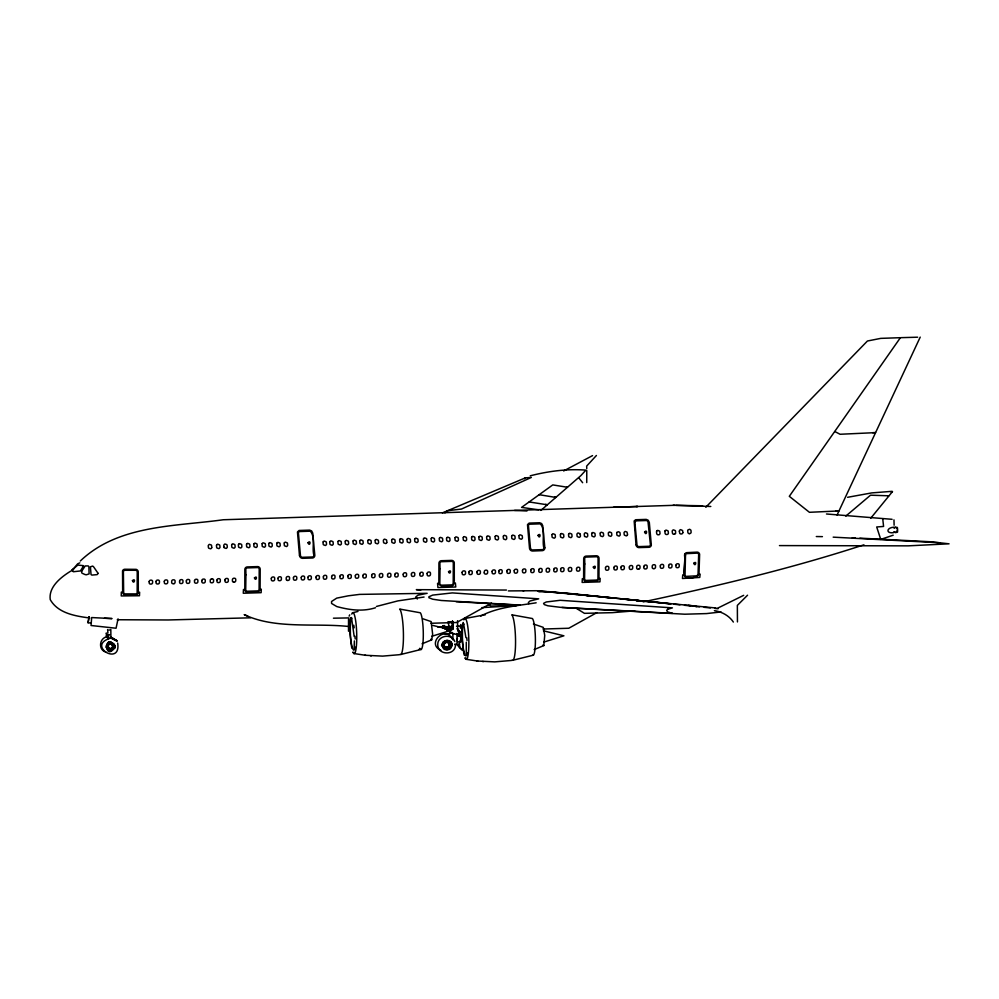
<?xml version="1.0" encoding="UTF-8"?>
<svg xmlns="http://www.w3.org/2000/svg" width="999" height="999" viewBox="0 0 999 999"><rect width="100%" height="100%" fill="white"/><g stroke="black" fill="none" stroke-linecap="round" stroke-linejoin="round"><path stroke-width="1.5" d="M354.383 640.946L354.158 648.151M586.725 482.579L586.775 470.541M110.177 648.851L110.177 649.687L108.754 649.45M110.352 643.693C115.484 643.768 112.163 651.61 108.404 648.339L107.805 645.404L110.365 642.856C114.41 642.694 115.235 648.451 111.613 649.887L109.853 650.274M443.981 647.564L444.605 646.865L443.918 643.706L446.678 641.845L446.678 640.933C461.813 649.762 431.768 650.736 446.678 640.933M122.652 592.132L122.54 570.891A2.41 2.373 -24.4 0 1 124.85 569.255L136.139 569.355A2.922 2.872 -12.4 0 1 137.637 570.342L137.837 570.629A2.672 2.672 0 0 1 138.237 571.952L138.312 592.844A2.86 2.56 -3 0 1 135.602 594.83L125.549 594.917A2.76 2.473 -1.7 0 1 123.501 594.143L123.252 593.868A2.872 2.785 1.6 0 1 122.652 592.132L121.329 592.145L121.229 595.941L139.473 595.741L139.623 592.232L138.399 592.245M484.278 572.802L484.29 571.69A1.511 1.436 -31.6 0 1 485.789 570.179L486.288 570.167A1.386 1.324 -31.6 0 1 487.637 571.478L487.624 572.602A1.486 1.411 -31.6 0 1 486.151 574.088L485.626 574.1A1.386 1.324 -31.6 0 1 484.278 572.802M549.525 569.492L549.525 570.616A1.486 1.411 -31.6 0 1 548.051 572.115L547.527 572.127A1.386 1.324 -31.6 0 1 546.178 570.829L546.191 569.717A1.511 1.436 -31.6 0 1 547.677 568.206L548.176 568.194A1.386 1.324 -31.6 0 1 549.525 569.492M72.228 570.891L73.202 569.58M882.766 519.018L883.578 526.448L876.697 526.972L880.743 539.423L893.193 535.189M247.502 592.195A3.022 2.635 -17.9 0 1 244.817 589.497L244.842 569.567A2.547 2.522 -77.9 0 1 247.29 566.92L257.517 566.595A2.647 2.61 -77.9 0 1 260.19 569.168L260.102 589.235A2.76 2.41 -17.9 0 1 257.33 591.87M438.848 583.291L438.923 563.361A2.547 2.522 -77.9 0 1 441.371 560.714L451.61 560.402A2.647 2.61 -77.9 0 1 454.283 562.974L454.295 580.769L453.534 585.014L451.773 585.951L441.57 586.251L439.011 584.328A3.259 2.847 -17.9 0 1 438.848 583.291L437.562 583.329L437.924 587.562L455.769 586.987L455.382 582.991L454.183 583.029M583.616 578.658L583.691 558.741A2.547 2.522 -77.9 0 1 586.138 556.093L596.378 555.769A2.647 2.61 -77.9 0 1 599.038 558.341L598.95 578.409L600.149 578.371L599.974 581.855L582.142 582.417L582.33 578.708L583.616 578.658A3.022 2.635 -17.9 0 0 586.363 581.368L596.191 580.993A2.76 2.41 -17.9 0 0 598.901 578.409M684.864 554.02A2.597 2.51 -85.2 0 1 686.962 552.634L697.015 552.135A2.622 2.522 -85 0 1 699.425 553.658A2.66 2.46 -47.5 0 1 699.612 554.632L698.988 574.15L697.464 576.336A2.185 1.486 -22.9 0 1 696.141 576.735C676.835 583.104 686.251 567.295 684.565 555.456L684.565 555.319A2.585 2.498 -85 0 1 684.727 554.32L684.827 554.095M896.827 528.733C897.664 523.139 898.026 536.638 896.89 530.856M348.539 619.093L348.501 631.231M460.414 628.209L460.689 624.562M466.271 653.908L466.296 642.257M104.52 618.244L112.038 618.581L91.671 617.557L91.046 625.511L116.059 628.234L118.057 618.843M460.989 636.75L458.266 635.764L457.505 634.04L461.55 635.801M458.266 635.764L457.505 634.04M89.073 616.858L88.074 622.802L89.023 616.783M452.397 625.849L451.061 629.258M112.363 646.977L112.537 646.078M444.13 644.805L444.88 643.019L446.678 642.232M445.392 647.29L445.03 648.126L443.756 647.315L444.418 646.703C448.389 650.661 452.385 641.932 446.678 641.845M455.494 644.717C455.606 655.868 437.599 655.469 437.737 644.58C437.574 635.364 451.723 633.054 454.82 641.583M457.03 640.546L457.455 638.436M114.385 645.729L113.074 648.888L109.878 650.199M452.485 625.824L450.999 629.233M111.463 648.813L111.801 649.587C106.656 651.947 104.745 642.906 110.365 642.856M114.323 645.729L113.037 648.863L112.35 648.214M459.54 633.004L459.165 633.828M116.945 640.684L110.352 636.813L116.933 640.809M111.501 642.869L110.127 643.493M456.605 633.928L459.478 634.927L460.539 631.992L459.84 631.343M110.839 637.275L110.614 637.874L116.833 641.008M446.029 628.346L449.313 627.622L450 628.284L447.202 629.482L445.704 629.22L446.029 628.346L444.88 627.597L444.218 628.209L445.492 629.02L445.854 628.184M445.242 648.326L445.566 647.452M109.003 649.687L109.341 648.875M111.413 643.88L111.751 643.094M447.827 642.045L448.214 641.196M837.062 515.047L920.216 337.125M349.126 616.096L349.725 614.872M386.725 542.694L386.089 543.394A1.274 1.136 16.6 0 1 385.539 543.531L383.766 542.844A1.911 1.711 16.6 0 1 383.504 542.095L383.379 540.859A2.073 1.861 16.6 0 1 383.491 540.034L384.14 539.323A1.286 1.161 16.6 0 1 384.69 539.185L386.451 539.885A1.911 1.711 16.6 0 1 386.7 540.621L386.838 541.883A2.048 1.836 16.6 0 1 386.725 542.694M351.773 614.098A20.542 3.159 88.2 0 1 356.231 625.599A20.542 3.159 88.2 0 1 355.294 652.26L354.533 653.583L352.859 652.085L353.708 653.496L365.721 655.332M422.053 643.831L431.693 639.835L432.654 634.34L431.168 621.603L422.714 618.718M463.873 619.855A20.542 3.159 88.2 0 1 468.331 631.356A20.542 3.159 88.2 0 1 467.395 658.016L466.645 659.328L464.96 657.841L465.821 659.253L477.822 661.088M534.153 649.587L543.806 645.579L544.73 635.389L543.281 627.36L533.416 624M449.313 627.622L449.925 626.648M449.313 645.579L448.676 646.553L449.313 647.14L450.149 645.878M461.138 638.923C458.316 642.145 459.115 647.252 462.05 650.149M112.15 648.039L113.124 646.59M450.824 629.02L451.81 627.572A4.458 4.358 -47.2 0 0 452.147 625.836M449.575 626.498L447.177 628.121M444.13 643.668L446.491 642.057L448.339 642.719M870.678 518.294L892.507 491.545L891.233 492.107M79.82 562.849L77.66 563.823L73.027 569.418M81.881 570.953L85.215 565.933L88.112 565.921A2.522 1.848 -42.1 0 1 88.461 566.146L88.561 566.246A2.66 1.936 -41.4 0 1 88.874 566.708L89.111 573.901L86.339 574.775A6.618 5.719 -46.1 0 1 84.428 574.288L82.33 573.326A1.598 1.299 -55.5 0 1 81.93 573.014L81.881 572.939A1.936 1.336 -49.7 0 1 81.731 572.614L81.631 571.965A1.249 0.862 -49.7 0 1 81.831 570.928M107.83 648.975L108.404 648.339M445.704 629.22L444.443 628.458L445.067 627.772L444.168 625.724M596.415 455.482L586.663 466.096L586.763 468.656M900.311 337.824L789.31 496.316L809.427 512.3L838.985 510.939L835.938 510.988M705.806 507.242L867.432 341.009L880.756 338.374L900.461 337.687M747.552 595.204L737.349 605.406L737.449 621.927M448.826 642.619L449.488 641.957M845.803 516.108L870.529 495.192L888.723 495.791M540.909 510.402L580.906 475.574L585.889 470.129C567.27 468.643 548.289 471.203 530.232 475.811M80.307 561.001C118.244 524.725 174.688 526.548 223.277 519.755L674.737 505.294M449.812 628.633L450.549 629.333M524.363 478.696L525.412 477.847L531.343 477.447L461.476 509.053L447.577 510.726L444.892 512.899M111.289 648.501L112.712 648.538L111.551 649.362L112.125 648.014M563.648 470.954L592.557 455.606M73.901 568.681L71.653 570.379L77.822 565.072L83.354 565.646A2.685 1.461 -39.7 0 1 83.566 565.884L80.782 570.379A1.623 1.111 -49.7 0 1 80.17 570.978L73.439 571.728L72.303 570.991M109.216 644.055L107.917 645.342L107.929 647.115L110.402 648.663M111.064 648.264L111.838 647.739M109.44 644.255L108.129 645.541L108.142 647.315M70.867 571.041C61.214 576.972 48.414 586.813 50.25 599.625C58.017 613.411 75.549 616.096 89.81 618.019M452.647 628.146L453.246 628.708M491.483 603.134L456.668 622.502L430.994 623.276M596.903 612.612L568.781 628.246L543.094 629.033M110.29 629.957L108.941 630.007M717.294 608.354L743.693 595.329M480.744 616.033C497.777 607.092 517.482 605.794 536.163 602.797M107.03 647.827L107.83 647.464M444.443 628.458L443.544 627.222L444.405 626.823M446.828 641.096L447.689 640.696L448.226 642.357L447.252 642.369L447.053 641.258L447.902 640.896M443.081 646.328L443.943 645.928M442.37 512.924L525.412 477.847M450.387 630.869L449.7 631.368M112.924 645.242L113.749 644.917M451.161 621.653L447.739 622.177L449.175 621.665M449.438 643.518L450.349 643.169M449.325 629.77L448.351 622.577L449.313 622.215M173.988 583.653L174.151 583.603A1.498 1.436 -22.8 0 0 175.062 582.242L175.075 581.118A1.374 1.324 -22.8 0 0 174.076 579.845L173.202 579.82A1.523 1.474 -11.7 0 0 171.691 581.293L171.678 582.405A1.374 1.324 -11.7 0 0 173.052 583.728L173.963 583.666M894.142 527.959L896.053 527.31M893.93 527.759L895.853 527.122M863.935 544.817C791.645 568.381 717.532 586.038 643.206 601.898M431.643 636.351L451.798 630.044L432.779 625.411M421.316 649.4L400.974 654.432M543.743 642.107L563.911 635.801L543.419 630.819M533.416 655.157L513.074 660.189M376.423 606.455L397.927 600.886L424.063 597.04M352.535 612.787L357.992 611.438M464.635 618.543L485.377 614.747M847.602 497.302L871.74 492.907L891.945 491.333M457.567 620.704L457.629 628.284L458.641 630.431L457.105 628.596L458.941 630.781L458.966 633.416L455.469 634.228L449.388 632.067L452.122 632.479M444.767 627.222L446.303 626.86M446.99 628.371L448.139 628.109L448.526 628.92L446.99 629.283M355.294 652.26L353.708 653.496M467.395 658.016L465.821 659.253M447.527 646.828L445.579 646.89M109.89 638.373C86.326 645.679 121.366 666.882 117.67 643.019M450.761 633.391L447.515 634.103L443.806 633.453M108.129 636.775C99.588 636.588 97.527 649.812 105.819 652.035M446.628 629.782L448.501 629.37M446.665 629.857L448.539 629.445M444.68 647.514L446.603 647.177M448.039 648.476L444.318 648.588M446.715 647.227C449.363 647.327 450.287 643.231 447.677 642.394M375.462 607.767C362.587 611.85 349.5 610.002 336.775 606.555L331.568 603.458L331.556 601.498L336.7 598.139L348.226 595.829L359.578 594.393L427.16 593.319L417.994 595.179L415.809 596.915L417.32 599.013M636.688 600.811L638.423 600.549L620.479 598.826L715.858 607.979M695.941 606.605L699.562 606.843M721.041 611.95L706.53 613.586L684.827 614.21L561.95 607.492M399.475 654.695L382.642 656.118L364.81 655.244M511.588 660.451L494.742 661.875L476.91 661.001M455.357 644.742L457.08 644.38L454.707 644.143M516.645 605.581L481.88 607.617M634.64 610.851L612.325 612.662L584.427 613.336L575.524 607.842M698.975 574.2L700.137 574.125L699.762 577.434L682.467 578.496L682.742 574.875L684.003 574.8M106.743 646.49L107.605 646.44M447.065 642.195L448.002 642.145M442.769 644.879L443.706 644.817M689.285 533.603L689.797 533.578A1.586 1.498 47.1 0 0 691.108 532.167L690.996 530.694A1.948 1.698 24.2 0 0 690.833 530.119L689.672 529.258L687.911 529.97A2.173 1.898 24.2 0 0 687.724 530.981L687.874 532.405A1.374 1.299 47.1 0 0 689.285 533.628M437.837 627.085L453.384 626.385M456.493 626.248L461.163 626.036M653.933 568.618L653.546 568.643A1.399 1.311 -39 0 1 652.21 567.345L652.222 566.246A1.498 1.411 -39 0 1 653.708 564.722L654.195 564.71A1.399 1.324 -39 0 1 655.531 565.996L655.531 567.12A1.486 1.399 -39 0 1 654.058 568.631M674.35 534.228L673.826 534.24A1.374 1.324 38.3 0 1 672.527 533.391L672.215 531.58A2.16 1.911 15.6 0 1 672.327 530.756L672.964 530.044A1.274 1.124 15.6 0 1 673.526 529.895L675.287 530.594A1.986 1.748 15.6 0 1 675.549 531.343L675.636 533.229A1.498 1.449 38.3 0 1 674.35 534.24M638.536 569.193L638.011 569.218A1.386 1.324 -32.6 0 1 636.663 567.919L636.675 566.808A1.498 1.436 -32.6 0 1 638.174 565.297L638.673 565.284A1.386 1.324 -32.6 0 1 640.009 566.583L640.009 567.707A1.486 1.411 -32.6 0 1 638.536 569.193M613.573 507.255L637.762 506.481L636.113 506.518M233.754 582.155L234.266 582.13A1.486 1.411 -31.6 0 0 235.739 580.644L235.752 579.52A1.386 1.324 -31.6 0 0 234.403 578.221L233.903 578.234A1.511 1.436 -31.6 0 0 232.417 579.745L232.405 580.856A1.386 1.324 -31.6 0 0 233.754 582.155M287.55 580.431L288.074 580.419A1.486 1.411 -31.6 0 0 289.548 578.933L289.56 577.797A1.386 1.324 -31.6 0 0 288.212 576.498L287.712 576.523A1.511 1.436 -31.6 0 0 286.214 578.021L286.201 579.133A1.386 1.324 -31.6 0 0 287.55 580.431M244.767 589.497L243.469 589.535L243.281 593.244L261.126 592.682L261.301 589.198L260.102 589.235M247.515 592.132L257.33 591.82M250.574 617.807L168.207 619.967L117.245 619.742M348.838 617.919L333.441 618.194M446.878 642.207L449.9 642.12M457.455 641.87L460.464 641.783M456.83 644.392L459.49 644.305M901.086 337.662L917.656 337.2M211.713 578.871L212.213 578.858A1.386 1.324 -27.6 0 1 213.574 580.169L213.561 581.293A1.486 1.424 -27.6 0 1 212.088 582.779L211.563 582.792A1.374 1.324 -27.6 0 1 210.252 581.83L210.265 579.994A1.511 1.449 -27.6 0 1 211.713 578.871M508.366 590.909L536.313 590.721L632.379 599.812M515.834 605.469L491.046 606.068L488.499 604.495M872.676 432.679L875.574 432.629L840.072 434.265L834.877 431.556M538.873 591.808L548.801 591.645L615.484 598.176L605.494 597.464M566.858 487.275L567.482 487.262L552.759 484.915L521.578 507.392L538.911 509.852M113.137 646.266L114.048 646.266M449.687 644.63L450.661 644.617M537.662 590.859L547.252 591.67M551.223 592.17L560.439 592.794M506.456 590.059L416.321 589.66L420.904 589.947M568.169 593.818L577.022 594.417M586.276 595.579L594.605 596.141M779.457 545.591L908.054 545.854L949.05 543.818L930.381 541.745L859.889 538.149M710.801 506.481L673.151 505.269M676.011 505.319L702.609 505.781M816.308 536.538L822.427 536.638M349.113 626.535C315.247 622.802 275.462 629.545 244.193 614.622L247.702 616.071M655.494 602.222L670.991 603.896L653.995 602.147M514.56 510.439L526.985 510.976M523.014 590.796L523.826 590.821M635.501 600.287L652.447 601.997M852.284 537.787L855.294 537.912M939.522 542.757L833.178 537.15M520.254 605.107L441.271 600.486L432.754 599.225L428.921 597.739L428.896 596.778L432.679 595.104L452.31 592.907L538.711 598.838L530.044 600.986L528.409 602.472L528.758 603.671M456.181 601.723L519.955 605.207M826.473 513.986L892.095 519.305M88.024 622.714L91.034 623.051M893.93 527.185C886.113 527.684 885.826 534.053 894.018 532.567M543.806 645.579L543.056 644.892M431.693 639.835L430.956 639.135M482.517 661.513L483.454 661.6M370.404 655.756L371.353 655.844M564.173 592.919L632.467 599.937M634.015 600.099L641.233 600.836M644.03 601.123L651.048 601.848M673.988 604.208L679.994 604.82M684.49 605.282L690.484 605.906M704.195 607.317L710.376 607.941M714.997 608.428L718.094 608.741M554.582 497.09L555.819 497.427L539.185 494.705M545.654 504.358L547.327 504.807L529.133 501.948M688.473 605.257L696.478 606.518M110.352 644.055L111.251 644.205M443.306 644.792L444.28 644.954M110.14 643.843L112.025 644.667M108.604 647.04L106.381 645.679M714.385 610.651C721.827 611.713 729.158 615.721 733.366 622.052M453.721 633.816L452.859 633.628L452.922 639.847M894.18 532.105L896.103 532.617M893.968 531.918L895.903 532.442M443.057 643.406L443.918 643.706M107.005 645.129L107.805 645.404M457.667 630.993L460.539 631.992M449.463 645.741L450.374 646.091M112.937 647.302L113.774 647.614M457.38 634.939L461.663 636.613M458.391 634.865L460.964 635.926M110.127 637.424L116.746 640.921M446.041 627.797L444.405 625.536M462.45 649.587L459.59 647.864L457.679 645.167M440.884 650.274C426.049 643.968 445.217 624.762 452.185 638.885M442.157 644.592L443.119 645.179L442.807 646.053L441.533 645.254M106.431 646.503L107.53 647.24L107.243 648.051L106.069 647.315M445.367 627.447L446.216 627.996M444.905 646.553L445.754 647.102M106.706 646.216L107.492 646.715M450.462 622.04L448.351 622.577M458.778 634.278L459.478 634.927M448.851 646.728L449.538 647.377M443.931 642.145L444.567 642.757M579.22 478.396L582.642 482.717M111.813 644.467L112.562 645.404M584.652 536.413L586.425 537.112A1.274 1.136 16.6 0 0 586.975 536.975L587.612 536.276A2.048 1.836 16.6 0 0 587.724 535.464L587.599 534.203A1.911 1.711 16.6 0 0 587.337 533.466L585.576 532.767A1.286 1.161 16.6 0 0 585.027 532.904L584.378 533.616A2.073 1.861 16.6 0 0 584.265 534.44L584.39 535.676A1.911 1.711 16.6 0 0 584.652 536.413M448.339 628.284L448.738 629.12M447.877 647.377L448.276 648.226M108.941 643.181L109.291 643.943M445.179 641.296L445.517 642.107M449.113 640.908L449.587 642.669L449.188 640.871M463.948 625.761L465.909 637.624M351.835 620.004L354.195 636.5M443.231 625.774L443.544 627.222M443.032 627.971L442.632 626.136L443.094 627.959M443.981 625.549L444.218 626.66L443.319 627.01L443.044 625.561M443.519 644.655L443.756 645.766L442.857 646.116L442.582 644.667M443.943 644.642L444.143 645.591M112.35 645.204L112.75 646.278M452.485 621.253L453.071 625.799M452.035 621.74L453.009 629.333M452.659 621.241L453.047 624.275M452.597 621.778L452.972 624.812M452.285 621.253L453.047 627.322M452.222 621.74L452.984 627.809M530.469 548.251L528.409 525.137L529.408 524.213L539.81 523.863A1.249 0.962 8.7 0 1 540.496 523.988C545.641 530.019 541.845 540.759 543.893 548.051A1.761 1.711 36.7 0 1 542.544 549.637L532.242 549.949A2.023 1.961 36.7 0 1 530.494 548.251M679.395 531.356L679.682 533.154A1.424 1.374 35.8 0 0 680.469 533.903L681.493 533.966A1.586 1.498 47.1 0 0 682.804 532.554M580.282 534.44L580.407 535.701A2.048 1.836 16.6 0 1 580.294 536.5L579.657 537.212A1.274 1.136 16.6 0 1 579.108 537.35L577.335 536.65A1.911 1.711 16.6 0 1 577.072 535.914L576.947 534.677A2.073 1.861 16.6 0 1 577.06 533.853L577.709 533.141A1.286 1.161 16.6 0 1 578.259 533.004L580.019 533.691A1.911 1.711 16.6 0 1 580.282 534.44M223.913 546.952L223.788 545.716A2.073 1.873 10.8 0 1 223.838 545.092L224.55 544.193A1.274 1.149 10.8 0 1 225.112 544.055L226.773 544.605A1.911 1.723 10.8 0 1 227.148 545.504L227.273 546.765A2.048 1.848 10.8 0 1 227.223 547.377L226.523 548.264A1.249 1.136 10.8 0 1 225.974 548.401L224.288 547.852A1.911 1.723 10.8 0 1 223.913 546.952M460.614 636.987L461.001 641.82M636.001 544.642L634.153 520.929L635.639 519.742L646.203 519.393L648.189 520.229L649.313 522.365L651.323 545.092A2.922 2.822 35.8 0 1 650.724 546.416L650.474 546.665A2.572 2.485 35.8 0 1 648.913 547.29L639.085 547.602A2.822 2.747 32.6 0 1 637.287 547.027L636.987 546.778A3.222 3.134 32.6 0 1 636.001 544.642M893.968 519.867L894.117 525.212M544.842 547.789L542.757 525.699L541.658 523.576L539.672 522.752L529.108 523.114L527.497 524.612L529.482 548.014A3.022 2.922 36.7 0 0 532.554 551.023L542.382 550.649A2.76 2.685 36.7 0 0 544.792 547.789M299.45 555.369L297.465 531.955L299.076 530.469L309.64 530.107L311.626 530.931L312.724 533.054L314.81 555.132A2.947 2.86 36.7 0 1 314.373 556.843L314.161 557.13A2.597 2.522 36.7 0 1 312.35 558.004L302.522 558.316A3.022 2.922 36.7 0 1 299.513 555.369M682.841 532.554L682.692 531.081A1.961 1.711 23.8 0 0 682.529 530.506L680.694 529.657A1.311 1.136 23.8 0 0 680.157 529.807L679.507 530.531A2.16 1.911 15.6 0 0 679.395 531.356M447.19 628.546L447.202 629.482M446.728 647.652L446.74 648.588M110.402 649.05L110.427 649.924M456.98 633.491L457.067 642.832M110.827 629.42L110.901 637.549M107.617 629.52L107.942 633.041L106.119 633.191L106.094 633.965L107.093 634.889L109.615 634.665L106.131 635.701L107.143 637.337L108.342 637.237L107.68 637.087L107.692 639.36M443.294 627.847A4.458 4.358 -47.2 0 1 442.944 626.136M532.679 655.082A18.494 2.835 88.2 0 0 535.402 639.472A18.494 2.835 88.2 0 0 532.355 618.518L511.763 614.81A22.902 3.521 88.2 0 1 515.546 640.771A22.902 3.521 88.2 0 1 512.15 660.114M464.185 655.044A20.542 3.159 88.2 0 1 463.061 647.752M462.937 646.528A20.542 3.159 88.2 0 1 463.236 622.464M467.107 652.684A16.396 2.385 85.1 0 1 462.362 641.47A16.396 2.385 85.1 0 1 464.248 624.587M466.783 637.687A16.396 2.385 85.1 0 1 467.033 640.546M420.567 649.325A18.494 2.835 88.2 0 0 423.301 633.716A18.494 2.835 88.2 0 0 420.254 612.762L399.65 609.053A22.902 3.521 88.2 0 1 403.434 635.014A22.902 3.521 88.2 0 1 400.05 654.357M419.805 648.289A18.494 2.835 88.2 0 1 419.118 649.475M351.835 648.126A20.542 3.159 88.2 0 1 350.961 617.844M354.121 650.049A16.396 2.385 85.1 0 1 349.9 631.455A16.396 2.385 85.1 0 1 352.147 618.831M353.771 625.249A16.396 2.385 85.1 0 1 354.17 627.797M355.032 636.201A16.396 2.385 85.1 0 1 355.169 638.973M355.007 646.927A16.396 2.385 85.1 0 1 354.633 649.013M313.861 555.132L313.861 555.394A1.886 1.836 36.7 0 1 313.686 556.056L313.586 556.256A1.698 1.636 36.7 0 1 312.5 556.98L302.21 557.305A2.023 1.961 36.7 0 1 300.462 555.606L298.376 532.492L299.375 531.555L309.777 531.206A1.249 0.962 8.7 0 1 310.464 531.343C315.584 537.3 311.8 547.927 313.861 555.132M123.389 571.678L123.651 592.382A1.923 1.861 1.6 0 0 124.85 593.881L135.864 593.893A1.823 1.623 -3 0 0 137.163 593.081L137.238 571.74A1.723 1.711 0 0 0 136.551 570.629L136.438 570.554A1.773 1.736 -12.4 0 0 135.727 570.279L124.7 570.279A1.511 1.486 -24.4 0 0 123.389 571.678M446.528 647.477L446.528 648.376L448.064 648.026L447.677 647.202L446.528 647.477M634.865 522.227L636.987 544.88A2.035 1.973 32.6 0 0 638.761 546.615L649.063 546.266A1.686 1.623 35.8 0 0 649.999 545.716L650.137 545.541A1.898 1.823 38.3 0 0 650.411 544.68L647.976 521.428L646.603 520.516L636.176 520.829L634.865 522.227M149.201 581.655L149.188 582.767A1.374 1.324 -11.5 0 0 150.562 584.09L151.099 584.078A1.511 1.449 -11.5 0 0 152.585 582.617L152.597 581.493A1.374 1.324 -11.5 0 0 152.198 580.544A1.411 1.399 0 0 0 151.211 580.157L150.699 580.157A1.486 1.486 0 0 0 149.65 580.619L149.513 580.769A1.523 1.474 -11.5 0 0 149.201 581.655M156.044 581.555L156.031 582.654A1.374 1.324 -11.5 0 0 157.405 583.978L157.929 583.978A1.511 1.449 -11.5 0 0 159.428 582.504L159.44 581.381A1.361 1.324 -11.5 0 0 158.441 580.094L157.555 580.069A1.498 1.498 0 0 0 156.98 580.182L156.943 580.207A1.523 1.474 -11.5 0 0 156.044 581.555M164.323 581.418L164.323 582.529A1.374 1.324 -11.5 0 0 164.847 583.591L164.997 583.678A1.374 1.324 -11.7 0 0 165.697 583.853L166.221 583.841A1.511 1.449 -11.7 0 0 167.72 582.38L167.732 581.243A1.374 1.324 -11.5 0 0 166.358 579.919L165.846 579.932A1.523 1.474 -11.5 0 0 164.323 581.418M179.595 581.131L179.583 582.23A1.374 1.324 -22.8 0 0 180.944 583.541L181.468 583.528A1.498 1.436 -22.8 0 0 182.954 582.055L182.967 580.931A1.374 1.324 -22.8 0 0 181.606 579.62L181.106 579.632A1.511 1.461 -22.8 0 0 179.595 581.131M186.376 580.956L186.363 582.067A1.374 1.324 -22.8 0 0 187.725 583.379L188.249 583.366A1.498 1.436 -22.8 0 0 189.735 581.893L189.748 580.756A1.374 1.324 -22.8 0 0 188.386 579.445L187.887 579.457A1.511 1.461 -22.8 0 0 186.376 580.956M194.518 580.756L194.505 581.868A1.386 1.336 -22.8 0 0 194.78 582.679A1.361 1.311 -22.8 0 0 195.866 583.179L196.391 583.166A1.498 1.436 -22.8 0 0 197.877 581.693L197.889 580.556A1.374 1.324 -22.8 0 0 196.516 579.245L196.016 579.27A1.511 1.461 -22.8 0 0 194.518 580.756M201.885 580.581L201.873 581.693A1.374 1.324 -22.8 0 0 203.234 583.004L203.759 582.979A1.498 1.436 -22.8 0 0 205.245 581.505L205.257 580.382A1.374 1.324 -22.8 0 0 204.071 579.07L203.396 579.083A1.511 1.449 -22.8 0 0 202.198 579.682L202.098 579.845A1.523 1.461 -22.8 0 0 201.885 580.581M216.97 580.182L216.958 581.293A1.386 1.324 -27.6 0 0 218.306 582.604L218.831 582.579A1.486 1.424 -27.6 0 0 220.304 581.106L220.317 579.969A1.386 1.324 -27.6 0 0 218.968 578.671L218.469 578.683A1.511 1.449 -27.6 0 0 216.97 580.182M224.975 579.957L224.962 581.068A1.386 1.324 -27.6 0 0 226.323 582.367L226.848 582.355A1.486 1.424 -27.6 0 0 228.321 580.869L228.334 579.745A1.386 1.324 -27.6 0 0 226.973 578.433L226.473 578.458A1.511 1.449 -27.6 0 0 225.025 579.582L224.975 579.957M245.929 574.825L245.717 589.697A2.023 1.761 -17.9 0 0 247.302 591.246L257.605 590.896A1.761 1.536 -17.9 0 0 259.103 589.472L259.216 568.98A1.686 1.661 -77.9 0 0 257.754 567.569L247.115 567.919A1.586 1.561 -77.9 0 0 245.804 569.33L245.929 574.825M271.341 578.496L271.328 579.607A1.386 1.324 -31.6 0 0 272.677 580.906L273.202 580.894A1.486 1.411 -31.6 0 0 274.663 579.408L274.688 578.271A1.386 1.324 -31.6 0 0 273.326 576.972L272.827 576.997A1.511 1.436 -31.6 0 0 271.341 578.496M278.059 578.284L278.047 579.395A1.386 1.324 -31.6 0 0 279.408 580.694L279.92 580.681A1.486 1.411 -31.6 0 0 281.393 579.195L281.406 578.059A1.386 1.324 -31.6 0 0 280.057 576.76L279.558 576.773A1.511 1.436 -31.6 0 0 278.072 578.284M293.456 577.797L293.444 578.908A1.386 1.324 -31.6 0 0 294.792 580.207L295.317 580.182A1.486 1.411 -31.6 0 0 296.778 578.696L296.79 577.572A1.386 1.324 -31.6 0 0 295.442 576.273L294.942 576.286A1.511 1.436 -31.6 0 0 293.456 577.797M301.273 577.547L301.273 578.658A1.386 1.324 -31.6 0 0 302.622 579.957L303.134 579.932A1.486 1.411 -31.6 0 0 304.608 578.446L304.62 577.322A1.386 1.324 -31.6 0 0 303.271 576.023L302.772 576.036A1.511 1.436 -31.6 0 0 301.286 577.547M308.004 577.322L307.992 578.433A1.386 1.324 -31.6 0 0 309.34 579.745L309.865 579.72A1.486 1.411 -31.6 0 0 311.338 578.234L311.351 577.11A1.386 1.324 -31.6 0 0 310.002 575.799L309.503 575.824A1.511 1.436 -31.6 0 0 308.004 577.322M316.084 577.072L316.071 578.184A1.386 1.324 -31.6 0 0 317.42 579.482L317.944 579.457A1.486 1.411 -31.6 0 0 319.405 577.971L319.418 576.848A1.386 1.324 -31.6 0 0 318.069 575.549L317.57 575.561A1.511 1.436 -31.6 0 0 316.084 577.072M323.389 576.835L323.376 577.946A1.386 1.324 -31.6 0 0 324.737 579.245L325.249 579.233A1.486 1.411 -31.6 0 0 326.723 577.747L326.735 576.61A1.386 1.324 -31.6 0 0 325.387 575.312L324.887 575.324A1.511 1.436 -31.6 0 0 323.401 576.835M331.656 576.573L331.643 577.684A1.386 1.324 -31.6 0 0 332.992 578.983L333.516 578.958A1.486 1.411 -31.6 0 0 334.99 577.472L335.002 576.348A1.386 1.324 -31.6 0 0 333.654 575.049L333.154 575.062A1.511 1.436 -31.6 0 0 331.656 576.573M339.96 576.311L339.947 577.422A1.386 1.324 -31.6 0 0 341.296 578.721L341.82 578.696A1.486 1.411 -31.6 0 0 343.294 577.21L343.306 576.086A1.386 1.324 -31.6 0 0 341.958 574.787L341.458 574.8A1.511 1.436 -31.6 0 0 339.96 576.311M347.939 576.048L347.927 577.16A1.386 1.324 -31.6 0 0 349.275 578.458L349.8 578.446A1.486 1.411 -31.6 0 0 351.273 576.96L351.286 575.824A1.386 1.324 -31.6 0 0 349.937 574.525L349.438 574.55A1.511 1.436 -31.6 0 0 347.939 576.048M355.344 575.811L355.332 576.923A1.386 1.324 -31.6 0 0 356.693 578.221L357.205 578.209A1.486 1.411 -31.6 0 0 358.678 576.723L358.691 575.586A1.386 1.324 -31.6 0 0 357.342 574.288L356.843 574.313A1.511 1.436 -31.6 0 0 355.357 575.811M362.924 575.574L362.912 576.685A1.386 1.324 -31.6 0 0 364.273 577.984L364.785 577.959A1.486 1.411 -31.6 0 0 366.258 576.473L366.271 575.349A1.386 1.324 -31.6 0 0 364.922 574.05L364.423 574.063A1.511 1.436 -31.6 0 0 362.937 575.574M371.69 575.299L371.678 576.398A1.386 1.324 -31.6 0 0 373.027 577.709L373.551 577.684A1.486 1.411 -31.6 0 0 375.012 576.198L375.037 575.074A1.386 1.324 -31.6 0 0 373.676 573.763L373.176 573.788A1.511 1.436 -31.6 0 0 371.69 575.299M379.42 575.049L379.408 576.161A1.386 1.324 -31.6 0 0 380.756 577.459L381.281 577.434A1.486 1.411 -31.6 0 0 382.754 575.948L382.767 574.825A1.386 1.324 -31.6 0 0 381.418 573.526L380.919 573.538A1.511 1.436 -31.6 0 0 379.42 575.049M387.575 574.787L387.562 575.899A1.386 1.324 -31.6 0 0 388.911 577.197L389.435 577.172A1.486 1.411 -31.6 0 0 390.896 575.686L390.909 574.562A1.386 1.324 -31.6 0 0 389.56 573.264L389.061 573.276A1.511 1.436 -31.6 0 0 387.575 574.787M394.805 574.55L394.792 575.661A1.386 1.324 -31.6 0 0 396.153 576.96L396.665 576.947A1.486 1.411 -31.6 0 0 398.139 575.461L398.151 574.325A1.386 1.324 -31.6 0 0 396.803 573.026L396.303 573.051A1.511 1.436 -31.6 0 0 394.805 574.55M403.246 574.288L403.234 575.399A1.386 1.324 -31.6 0 0 404.583 576.698L405.107 576.673A1.486 1.411 -31.6 0 0 406.568 575.187L406.593 574.063A1.386 1.324 -31.6 0 0 405.232 572.764L404.732 572.777A1.511 1.436 -31.6 0 0 403.246 574.288M411.426 574.025L411.426 575.137A1.386 1.324 -31.6 0 0 412.774 576.435L413.286 576.411A1.486 1.411 -31.6 0 0 414.76 574.924L414.772 573.801A1.386 1.324 -31.6 0 0 413.424 572.502L412.924 572.514A1.511 1.436 -31.6 0 0 411.438 574.025M419.83 573.751L419.817 574.862A1.386 1.324 -31.6 0 0 421.166 576.161L421.69 576.148A1.486 1.411 -31.6 0 0 423.164 574.662L423.176 573.526A1.386 1.324 -31.6 0 0 421.815 572.227L421.328 572.252A1.511 1.436 -31.6 0 0 419.83 573.751M427.147 573.526L427.135 574.625A1.386 1.324 -31.6 0 0 428.484 575.936L429.008 575.911A1.486 1.411 -31.6 0 0 430.469 574.425L430.482 573.301A1.386 1.324 -31.6 0 0 429.133 571.99L428.633 572.015A1.511 1.436 -31.6 0 0 427.147 573.526M440.022 568.631L439.81 583.503A2.148 1.873 -17.9 0 0 440.147 584.365L440.197 584.415A2.185 1.811 11.4 0 0 440.809 584.927L441.046 585.039A1.586 1.311 11.4 0 0 441.833 585.189L451.598 584.877A1.386 1.149 11.4 0 0 452.26 584.702L452.909 584.003A1.886 1.648 -17.9 0 0 453.209 583.266L453.309 562.774A1.686 1.661 -77.9 0 0 451.848 561.376L441.196 561.713A1.586 1.561 -77.9 0 0 439.897 563.124L440.022 568.631M462.175 572.402L462.162 573.513A1.386 1.324 -31.6 0 0 463.511 574.812L464.036 574.787A1.486 1.411 -31.6 0 0 465.509 573.301L465.522 572.177A1.386 1.324 -31.6 0 0 464.173 570.879L463.673 570.891A1.511 1.436 -31.6 0 0 462.175 572.402M468.906 572.19L468.893 573.301A1.386 1.324 -31.6 0 0 470.242 574.6L470.766 574.575A1.486 1.411 -31.6 0 0 472.227 573.089L472.24 571.965A1.386 1.324 -31.6 0 0 470.891 570.666L470.392 570.679A1.511 1.436 -31.6 0 0 468.906 572.19M477.047 571.928L477.035 573.039A1.386 1.324 -31.6 0 0 478.396 574.338L478.908 574.313A1.486 1.411 -31.6 0 0 480.382 572.827L480.394 571.703A1.386 1.324 -31.6 0 0 479.045 570.404L478.546 570.417A1.511 1.436 -31.6 0 0 477.06 571.928M492.12 571.44L492.107 572.552A1.386 1.324 -31.6 0 0 493.456 573.851L493.981 573.838A1.486 1.411 -31.6 0 0 495.454 572.352L495.467 571.216A1.386 1.324 -31.6 0 0 494.105 569.917L493.618 569.942A1.511 1.436 -31.6 0 0 492.12 571.44M498.838 571.228L498.838 572.34A1.386 1.324 -31.6 0 0 500.187 573.638L500.699 573.626A1.486 1.411 -31.6 0 0 502.172 572.14L502.185 571.003A1.386 1.324 -31.6 0 0 500.836 569.705L500.337 569.717A1.511 1.436 -31.6 0 0 498.851 571.228M506.918 570.966L506.905 572.077A1.386 1.324 -31.6 0 0 508.254 573.376L508.778 573.364A1.486 1.411 -31.6 0 0 510.252 571.878L510.264 570.754A1.386 1.324 -31.6 0 0 508.916 569.442L508.416 569.467A1.511 1.436 -31.6 0 0 506.918 570.966M514.235 570.741L514.223 571.853A1.386 1.324 -31.6 0 0 515.571 573.151L516.096 573.126A1.486 1.411 -31.6 0 0 517.557 571.64L517.582 570.516A1.386 1.324 -31.6 0 0 516.221 569.218L515.721 569.23A1.511 1.436 -31.6 0 0 514.235 570.741M522.489 570.479L522.489 571.578A1.386 1.324 -31.6 0 0 523.838 572.889L524.35 572.864A1.486 1.411 -31.6 0 0 525.824 571.378L525.836 570.254A1.386 1.324 -31.6 0 0 524.487 568.943L523.988 568.968A1.511 1.436 -31.6 0 0 522.502 570.479M530.794 570.204L530.781 571.316A1.386 1.324 -31.6 0 0 532.142 572.614L532.654 572.602A1.486 1.411 -31.6 0 0 534.128 571.116L534.14 569.979A1.386 1.324 -31.6 0 0 532.792 568.681L532.292 568.706A1.511 1.436 -31.6 0 0 530.806 570.204M538.773 569.954L538.761 571.066A1.386 1.324 -31.6 0 0 540.122 572.365L540.634 572.34A1.486 1.411 -31.6 0 0 542.107 570.854L542.12 569.73A1.386 1.324 -31.6 0 0 540.771 568.431L540.272 568.443A1.511 1.436 -31.6 0 0 538.786 569.954M553.771 569.48L553.758 570.579A1.386 1.324 -31.6 0 0 555.107 571.89L555.631 571.865A1.486 1.411 -31.6 0 0 557.092 570.379L557.117 569.255A1.386 1.324 -31.6 0 0 555.756 567.944L555.257 567.969A1.511 1.436 -31.6 0 0 553.771 569.48M560.664 569.255L560.651 570.367A1.386 1.324 -31.6 0 0 562 571.665L562.524 571.64A1.486 1.411 -31.6 0 0 563.998 570.154L564.01 569.03A1.386 1.324 -31.6 0 0 562.662 567.732L562.162 567.744A1.511 1.436 -31.6 0 0 560.664 569.255M568.394 569.005L568.381 570.117A1.386 1.324 -31.6 0 0 569.73 571.416L570.254 571.403A1.486 1.411 -31.6 0 0 571.728 569.917L571.74 568.781A1.386 1.324 -31.6 0 0 570.392 567.482L569.892 567.494A1.511 1.436 -31.6 0 0 568.394 569.005M576.548 568.743L576.535 569.855A1.386 1.324 -31.6 0 0 577.884 571.153L578.409 571.141A1.486 1.411 -31.6 0 0 579.882 569.655L579.895 568.518A1.386 1.324 -31.6 0 0 578.533 567.22L578.046 567.245A1.511 1.436 -31.6 0 0 576.548 568.743M584.79 563.998L584.577 578.871A2.023 1.761 -17.9 0 0 586.151 580.419L596.453 580.069A1.761 1.536 -17.9 0 0 597.951 578.646L598.076 558.154A1.686 1.661 -77.9 0 0 596.615 556.743L585.963 557.092A1.586 1.561 -77.9 0 0 584.665 558.503L584.79 563.998M605.519 567.819L605.506 568.931A1.386 1.324 -31.6 0 0 606.855 570.229L607.38 570.217A1.486 1.411 -31.6 0 0 608.853 568.731L608.866 567.594A1.386 1.324 -31.6 0 0 607.517 566.296L607.017 566.308A1.511 1.436 -31.6 0 0 605.519 567.819M613.948 567.557L613.948 568.656A1.386 1.324 -31.6 0 0 615.297 569.967L615.809 569.942A1.486 1.411 -31.6 0 0 617.282 568.456L617.295 567.332A1.386 1.324 -31.6 0 0 615.946 566.021L615.446 566.046A1.511 1.436 -31.6 0 0 613.96 567.557M620.978 567.32L620.966 568.431A1.386 1.324 -32.6 0 0 622.315 569.73L622.839 569.717A1.486 1.411 -32.6 0 0 624.313 568.231L624.325 567.095A1.386 1.324 -32.6 0 0 622.976 565.796L622.477 565.821A1.498 1.436 -32.6 0 0 620.978 567.32M629.37 567.045L629.358 568.156A1.386 1.324 -32.6 0 0 630.032 569.293L630.194 569.368A1.374 1.311 -32.6 0 0 630.706 569.455L631.231 569.442A1.486 1.411 -32.6 0 0 632.692 567.956L632.717 566.82A1.386 1.324 -32.6 0 0 631.356 565.521L630.869 565.546A1.498 1.436 -32.6 0 0 629.37 567.045M643.843 566.57L643.843 567.682A1.386 1.324 -32.6 0 0 644.667 568.893L645.704 568.955A1.474 1.399 -39 0 0 647.165 567.457L647.177 566.333A1.399 1.324 -39 0 0 645.829 565.034L645.342 565.059A1.486 1.411 -39 0 0 644.78 565.197A1.511 1.436 -32.6 0 0 643.856 566.57M660.339 565.921L660.327 567.032A1.399 1.311 -38.7 0 0 661.663 568.319L662.187 568.294A1.474 1.386 -38.7 0 0 663.648 566.795L663.661 565.671A1.399 1.324 -38.7 0 0 662.312 564.385L661.825 564.398A1.498 1.411 -39 0 0 660.401 565.534L660.339 565.921M668.668 565.584L668.656 566.695A1.399 1.311 -38.7 0 0 669.992 567.981L670.504 567.956A1.474 1.386 -38.7 0 0 671.965 566.458L671.99 565.334A1.399 1.311 -38.7 0 0 670.641 564.048L670.154 564.073A1.498 1.411 -38.7 0 0 668.668 565.584M675.923 565.297L675.911 566.396A1.399 1.311 -38.7 0 0 677.247 567.694L677.759 567.669A1.474 1.386 -38.7 0 0 679.22 566.171L679.233 565.047A1.399 1.311 -38.7 0 0 677.896 563.761L677.409 563.773A1.498 1.411 -38.7 0 0 675.923 565.297M685.501 555.344L685.039 575.449A2.185 1.823 -31.1 0 0 686.013 576.386L696.453 575.849A1.399 0.949 -22.9 0 0 697.09 575.624L698.051 574.225L698.663 554.47A1.711 1.586 -47.5 0 0 698.463 553.883L698.338 553.708A1.661 1.598 -85 0 0 697.252 553.121L686.788 553.633A1.611 1.561 -85 0 0 685.501 555.057L685.501 555.344M644.58 532.017C646.49 537.037 647.914 528.359 644.58 532.017M308.004 542.719C309.902 547.727 311.351 539.073 308.004 542.719M538.036 535.364C539.935 540.384 541.383 531.718 538.036 535.364M98.102 573.389L97.128 574.625L92.058 575.074A1.773 1.673 -61 0 1 91.034 574.487L90.422 566.82L92.645 566.071A5.644 5.02 -38.5 0 1 93.894 567.232L98.102 573.389M132.442 580.619C134.078 585.339 136.076 577.26 132.442 580.619M693.781 563.286C695.254 567.769 697.302 559.877 693.781 563.286M254.445 577.884C255.944 582.417 258.042 574.537 254.445 577.884M448.539 571.69C450.025 576.211 452.135 568.331 448.539 571.69M593.306 567.057C594.792 571.59 596.903 563.698 593.306 567.057M107.555 645.204L106.493 646.253L106.756 644.892L107.555 645.204M113.761 646.028L113.524 647.377L112.725 647.102L113.761 646.028M115.122 646.478C104.321 663.398 104.121 630.107 115.272 646.54C104.658 663.748 103.771 630.244 115.122 646.478M451.935 644.942C449.975 656.917 434.902 642.632 447.04 640.322C459.353 642.007 444.443 657.18 442.17 645.242C442.207 639.36 451.848 638.873 451.935 644.942M211.701 547.752L211.001 548.638A1.249 1.136 10.8 0 1 210.439 548.776L208.766 548.226A1.936 1.761 6.5 0 1 208.391 547.315L208.267 546.078A2.048 1.861 6.5 0 1 208.316 545.454L209.028 544.555A1.274 1.149 10.8 0 1 209.59 544.418L211.251 544.967A1.911 1.723 10.8 0 1 211.626 545.879L211.751 547.127A2.048 1.848 10.8 0 1 211.701 547.752M216.608 545.067L216.533 545.267A2.073 1.873 10.8 0 0 216.483 545.891L216.608 547.127A1.911 1.723 10.8 0 0 216.983 548.026L218.669 548.576A1.249 1.136 10.8 0 0 219.218 548.439L219.93 547.552A2.048 1.848 10.8 0 0 219.98 546.94L219.842 545.679A1.936 1.761 10.8 0 0 219.58 544.942L217.819 544.23A1.274 1.149 10.8 0 0 217.258 544.368L216.608 545.067M448.002 640.996L447.639 641.857L448.638 642.444L449.275 641.758L448.002 640.996M656.718 531.081L656.618 531.268A2.16 1.911 15.6 0 0 656.518 532.092L656.655 533.341A1.973 1.748 15.6 0 0 656.917 534.078L657.467 534.615A1.311 1.261 38.3 0 0 658.166 534.79L658.678 534.765A1.424 1.374 38.3 0 0 659.402 534.54L659.877 533.928A2.123 1.873 15.6 0 0 659.977 533.116L659.839 531.855A1.986 1.748 15.6 0 0 659.577 531.106L657.817 530.407A1.286 1.149 17.1 0 0 657.267 530.556L656.718 531.081M665.109 530.819L665.022 530.993A2.16 1.911 15.6 0 0 664.909 531.818L665.047 533.066A1.973 1.748 15.6 0 0 665.309 533.816L665.409 533.953A1.349 1.299 38.3 0 0 666.533 534.502L667.057 534.477A1.461 1.411 38.3 0 0 668.169 533.828L668.269 533.666A2.123 1.873 15.6 0 0 668.368 532.854L668.231 531.58A1.986 1.748 15.6 0 0 667.969 530.831L666.208 530.132A1.274 1.124 15.6 0 0 665.659 530.282L665.109 530.819M627.409 535.014L626.773 535.726A1.249 1.124 14.1 0 1 626.236 535.864L624.45 535.164A1.948 1.748 14.1 0 1 624.188 534.415L624.05 533.179A2.06 1.861 15.5 0 1 624.175 532.355L624.812 531.643A1.286 1.161 15.5 0 1 625.374 531.505L627.01 532.042L627.522 534.215A2.06 1.848 14.1 0 1 627.409 535.014M231.88 544.517L231.793 544.705A2.073 1.861 16.6 0 0 231.668 545.516L231.805 546.753A1.911 1.711 16.6 0 0 232.055 547.502L233.841 548.189A1.274 1.136 16.6 0 0 234.378 548.051L235.015 547.352A2.048 1.836 16.6 0 0 235.127 546.54L235.002 545.279A1.911 1.711 16.6 0 0 234.74 544.542L232.992 543.843A1.286 1.161 16.6 0 0 232.43 543.993L231.88 544.517M238.599 544.305L238.511 544.48A2.073 1.861 16.6 0 0 238.399 545.304L238.524 546.54A1.911 1.711 16.6 0 0 238.786 547.29L240.559 547.976A1.274 1.136 16.6 0 0 241.109 547.839L241.746 547.14A2.048 1.836 16.6 0 0 241.858 546.328L241.733 545.067A1.911 1.711 16.6 0 0 241.471 544.33L239.71 543.631A1.286 1.161 16.6 0 0 239.161 543.768L238.599 544.305M246.678 544.043L246.591 544.23A2.073 1.861 16.6 0 0 246.478 545.042L246.603 546.278A1.911 1.711 16.6 0 0 246.853 547.027L248.639 547.714A1.274 1.136 16.6 0 0 249.188 547.577L249.825 546.878A2.048 1.836 16.6 0 0 249.925 546.066L249.8 544.817A1.911 1.711 16.6 0 0 249.55 544.068L247.789 543.369A1.286 1.161 16.6 0 0 247.228 543.518L246.678 544.043M253.996 543.818L253.896 543.993A2.073 1.861 16.6 0 0 253.783 544.817L253.908 546.053A1.911 1.711 16.6 0 0 254.171 546.79L255.956 547.489A1.274 1.136 16.6 0 0 256.493 547.34L257.13 546.64A2.048 1.836 16.6 0 0 257.243 545.841L257.118 544.58A1.911 1.711 16.6 0 0 256.855 543.831L255.107 543.144A1.286 1.161 16.6 0 0 254.545 543.281L253.996 543.818M262.25 543.543L262.163 543.731A2.073 1.861 16.6 0 0 262.05 544.555L262.175 545.791A1.911 1.711 16.6 0 0 262.437 546.528L264.211 547.215A1.274 1.136 16.6 0 0 264.76 547.077L265.397 546.378A2.048 1.836 16.6 0 0 265.509 545.566L265.384 544.318A1.911 1.711 16.6 0 0 265.122 543.568L263.361 542.882A1.286 1.161 16.6 0 0 262.812 543.019L262.25 543.543M268.981 543.331L268.893 543.518A2.073 1.861 16.6 0 0 268.781 544.33L268.906 545.566A1.911 1.711 16.6 0 0 269.168 546.316L270.941 547.002A1.274 1.136 16.6 0 0 271.491 546.865L272.128 546.166A2.048 1.836 16.6 0 0 272.24 545.354L272.103 544.093A1.911 1.711 16.6 0 0 271.853 543.356L270.092 542.657A1.286 1.161 16.6 0 0 269.543 542.807L268.981 543.331M276.96 543.081L276.873 543.256A2.073 1.861 16.6 0 0 276.76 544.08L276.885 545.317A1.911 1.711 16.6 0 0 277.148 546.053L278.921 546.753A1.274 1.136 16.6 0 0 279.47 546.615L280.107 545.904A2.048 1.836 16.6 0 0 280.22 545.104L280.082 543.843A1.911 1.711 16.6 0 0 279.832 543.094L278.072 542.407A1.286 1.161 16.6 0 0 277.522 542.544L276.96 543.081M284.365 542.844L284.278 543.019A2.073 1.861 16.6 0 0 284.166 543.843L284.29 545.079A1.911 1.711 16.6 0 0 284.553 545.816L286.326 546.515A1.274 1.136 16.6 0 0 286.875 546.378L287.512 545.666A2.048 1.836 16.6 0 0 287.625 544.867L287.5 543.606A1.911 1.711 16.6 0 0 287.237 542.869L285.477 542.17A1.286 1.161 16.6 0 0 284.927 542.307L284.365 542.844M323.264 541.783L323.164 541.97A2.073 1.861 16.6 0 0 323.052 542.794L323.177 544.018A1.911 1.711 16.6 0 0 323.439 544.767L325.224 545.454A1.274 1.136 16.6 0 0 325.761 545.317L326.398 544.617A2.048 1.836 16.6 0 0 326.511 543.806L326.386 542.557A1.911 1.711 16.6 0 0 326.124 541.808L324.375 541.108A1.286 1.161 16.6 0 0 323.813 541.258L323.264 541.783M329.982 541.57L329.895 541.758A2.073 1.861 16.6 0 0 329.782 542.569L329.907 543.806A1.911 1.711 16.6 0 0 330.169 544.555L331.943 545.242A1.274 1.136 16.6 0 0 332.492 545.104L333.129 544.405A2.048 1.836 16.6 0 0 333.241 543.593L333.117 542.332A1.911 1.711 16.6 0 0 332.854 541.595L331.094 540.896A1.286 1.161 16.6 0 0 330.544 541.046L329.982 541.57M338.137 541.308L338.049 541.495A2.073 1.861 16.6 0 0 337.937 542.307L338.062 543.543A1.911 1.711 16.6 0 0 338.311 544.293L340.097 544.979A1.274 1.136 16.6 0 0 340.647 544.842L341.283 544.143A2.048 1.836 16.6 0 0 341.383 543.331L341.258 542.082A1.911 1.711 16.6 0 0 341.009 541.333L339.248 540.634A1.286 1.161 16.6 0 0 338.686 540.784L338.137 541.308M345.379 541.083L345.279 541.258A2.073 1.861 16.6 0 0 345.167 542.082L345.292 543.319A1.911 1.711 16.6 0 0 345.554 544.055L347.327 544.755A1.274 1.136 16.6 0 0 347.877 544.617L348.514 543.906A2.048 1.836 16.6 0 0 348.626 543.106L348.501 541.845A1.911 1.711 16.6 0 0 348.239 541.096L346.478 540.409A1.286 1.161 16.6 0 0 345.929 540.546L345.379 541.083M353.196 540.834L353.109 541.008A2.073 1.861 16.6 0 0 352.997 541.833L353.122 543.069A1.911 1.711 16.6 0 0 353.384 543.806L355.157 544.505A1.274 1.136 16.6 0 0 355.706 544.368L356.343 543.656A2.048 1.836 16.6 0 0 356.456 542.857L356.331 541.595A1.911 1.711 16.6 0 0 356.069 540.846L354.308 540.159A1.286 1.161 16.6 0 0 353.758 540.297L353.196 540.834M359.927 540.621L359.84 540.796A2.073 1.861 16.6 0 0 359.727 541.62L359.852 542.857A1.911 1.711 16.6 0 0 360.102 543.593L361.888 544.293A1.274 1.136 16.6 0 0 362.437 544.143L363.074 543.444A2.048 1.836 16.6 0 0 363.186 542.632L363.049 541.383A1.911 1.711 16.6 0 0 362.799 540.634L361.039 539.947A1.286 1.161 16.6 0 0 360.477 540.084L359.927 540.621M368.007 540.359L367.907 540.534A2.073 1.861 16.6 0 0 367.794 541.358L367.919 542.594A1.911 1.711 16.6 0 0 368.181 543.331L369.955 544.03A1.274 1.136 16.6 0 0 370.504 543.893L371.141 543.194A2.048 1.836 16.6 0 0 371.253 542.382L371.128 541.121A1.911 1.711 16.6 0 0 370.866 540.384L369.106 539.685A1.286 1.161 16.6 0 0 368.556 539.822L368.007 540.359M375.312 540.122L375.224 540.309A2.073 1.861 16.6 0 0 375.112 541.121L375.237 542.357A1.911 1.711 16.6 0 0 375.499 543.106L377.272 543.793A1.274 1.136 16.6 0 0 377.822 543.656L378.459 542.957A2.048 1.836 16.6 0 0 378.571 542.145L378.446 540.884A1.911 1.711 16.6 0 0 378.184 540.147L376.423 539.448A1.286 1.161 16.6 0 0 375.874 539.597L375.312 540.122M391.883 539.597L391.795 539.772A2.073 1.861 16.6 0 0 391.683 540.596L391.808 541.833A1.911 1.711 16.6 0 0 392.058 542.569L393.843 543.269A1.274 1.136 16.6 0 0 394.393 543.131L395.03 542.42A2.048 1.836 16.6 0 0 395.129 541.62L395.005 540.359A1.911 1.711 16.6 0 0 394.755 539.61L392.994 538.923A1.286 1.161 16.6 0 0 392.432 539.06L391.883 539.597M399.862 539.335L399.775 539.522A2.073 1.861 16.6 0 0 399.662 540.334L399.787 541.57A1.911 1.711 16.6 0 0 400.037 542.32L401.823 543.006A1.274 1.136 16.6 0 0 402.372 542.869L402.997 542.17A2.048 1.836 16.6 0 0 403.109 541.358L402.984 540.109A1.911 1.711 16.6 0 0 402.722 539.36L400.974 538.661A1.286 1.161 16.6 0 0 400.412 538.811L399.862 539.335M407.267 539.098L407.18 539.285A2.073 1.861 16.6 0 0 407.068 540.109L407.192 541.346A1.911 1.711 16.6 0 0 407.455 542.082L409.228 542.769A1.274 1.136 16.6 0 0 409.777 542.632L410.414 541.933A2.048 1.836 16.6 0 0 410.527 541.121L410.402 539.872A1.911 1.711 16.6 0 0 410.139 539.123L408.379 538.424A1.286 1.161 16.6 0 0 407.829 538.573L407.267 539.098M414.847 538.861L414.76 539.035A2.073 1.861 16.6 0 0 414.647 539.86L414.772 541.096A1.911 1.711 16.6 0 0 415.035 541.845L416.808 542.532A1.274 1.136 16.6 0 0 417.357 542.395L417.994 541.695A2.048 1.836 16.6 0 0 418.106 540.884L417.982 539.622A1.911 1.711 16.6 0 0 417.719 538.886L415.959 538.186A1.286 1.161 16.6 0 0 415.409 538.324L414.847 538.861M423.613 538.586L423.514 538.761A2.073 1.861 16.6 0 0 423.401 539.585L423.526 540.821A1.911 1.711 16.6 0 0 423.788 541.558L425.574 542.257A1.274 1.136 16.6 0 0 426.111 542.107L426.748 541.408A2.048 1.836 16.6 0 0 426.86 540.609L426.735 539.348A1.911 1.711 16.6 0 0 426.473 538.598L424.725 537.912A1.286 1.161 16.6 0 0 424.163 538.049L423.613 538.586M431.343 538.336L431.256 538.511A2.073 1.861 16.6 0 0 431.143 539.335L431.268 540.571A1.911 1.711 16.6 0 0 431.518 541.308L433.304 542.007A1.274 1.136 16.6 0 0 433.841 541.87L434.478 541.158A2.048 1.836 16.6 0 0 434.59 540.359L434.465 539.098A1.911 1.711 16.6 0 0 434.203 538.349L432.455 537.662A1.286 1.161 16.6 0 0 431.893 537.799L431.343 538.336M439.498 538.074L439.398 538.249A2.073 1.861 16.6 0 0 439.285 539.073L439.41 540.309A1.911 1.711 16.6 0 0 439.672 541.058L441.446 541.745A1.274 1.136 16.6 0 0 441.995 541.608L442.632 540.909A2.048 1.836 16.6 0 0 442.744 540.097L442.619 538.836A1.911 1.711 16.6 0 0 442.357 538.099L440.596 537.4A1.286 1.161 16.6 0 0 440.047 537.537L439.498 538.074M446.728 537.837L446.64 538.024A2.073 1.861 16.6 0 0 446.528 538.848L446.653 540.084A1.911 1.711 16.6 0 0 446.915 540.821L448.688 541.508A1.274 1.136 16.6 0 0 449.238 541.371L449.875 540.671A2.048 1.836 16.6 0 0 449.987 539.86L449.85 538.611A1.911 1.711 16.6 0 0 449.6 537.862L447.839 537.175A1.286 1.161 16.6 0 0 447.29 537.312L446.728 537.837M455.169 537.574L455.069 537.749A2.073 1.861 16.6 0 0 454.957 538.573L455.082 539.81A1.911 1.711 16.6 0 0 455.344 540.546L457.13 541.246A1.274 1.136 16.6 0 0 457.667 541.108L458.304 540.397A2.048 1.836 16.6 0 0 458.416 539.597L458.291 538.336A1.911 1.711 16.6 0 0 458.029 537.599L456.281 536.9A1.286 1.161 16.6 0 0 455.719 537.037L455.169 537.574M463.349 537.312L463.261 537.487A2.073 1.861 16.6 0 0 463.149 538.311L463.274 539.547A1.911 1.711 16.6 0 0 463.536 540.284L465.309 540.983A1.274 1.136 16.6 0 0 465.859 540.846L466.496 540.147A2.048 1.836 16.6 0 0 466.608 539.335L466.483 538.074A1.911 1.711 16.6 0 0 466.221 537.337L464.46 536.638A1.286 1.161 16.6 0 0 463.911 536.775L463.349 537.312M471.753 537.037L471.665 537.225A2.073 1.861 16.6 0 0 471.553 538.049L471.678 539.273A1.911 1.711 16.6 0 0 471.928 540.022L473.713 540.709A1.274 1.136 16.6 0 0 474.25 540.571L474.887 539.872A2.048 1.836 16.6 0 0 475 539.06L474.875 537.812A1.911 1.711 16.6 0 0 474.612 537.062L472.864 536.363A1.286 1.161 16.6 0 0 472.302 536.513L471.753 537.037M479.07 536.813L478.971 536.987A2.073 1.861 16.6 0 0 478.858 537.812L478.983 539.048A1.911 1.711 16.6 0 0 479.245 539.785L481.019 540.484A1.274 1.136 16.6 0 0 481.568 540.334L482.205 539.635A2.048 1.836 16.6 0 0 482.317 538.836L482.192 537.574A1.911 1.711 16.6 0 0 481.93 536.825L480.169 536.138A1.286 1.161 16.6 0 0 479.62 536.276L479.07 536.813M486.838 536.563L486.75 536.738A2.073 1.861 16.6 0 0 486.638 537.562L486.763 538.798A1.911 1.711 16.6 0 0 487.012 539.535L488.798 540.234A1.274 1.136 16.6 0 0 489.335 540.097L489.972 539.385A2.048 1.836 16.6 0 0 490.084 538.586L489.96 537.325A1.911 1.711 16.6 0 0 489.697 536.575L487.949 535.889A1.286 1.161 16.6 0 0 487.387 536.026L486.838 536.563M495.267 536.288L495.179 536.475A2.073 1.861 16.6 0 0 495.067 537.287L495.192 538.523A1.911 1.711 16.6 0 0 495.454 539.273L497.227 539.959A1.274 1.136 16.6 0 0 497.777 539.822L498.414 539.123A2.048 1.836 16.6 0 0 498.526 538.311L498.401 537.05A1.911 1.711 16.6 0 0 498.139 536.313L496.378 535.614A1.286 1.161 16.6 0 0 495.829 535.764L495.267 536.288M503.459 536.026L503.371 536.213A2.073 1.861 16.6 0 0 503.259 537.025L503.384 538.261A1.911 1.711 16.6 0 0 503.646 539.01L505.419 539.697A1.274 1.136 16.6 0 0 505.969 539.56L506.605 538.861A2.048 1.836 16.6 0 0 506.718 538.049L506.58 536.788A1.911 1.711 16.6 0 0 506.331 536.051L504.57 535.352A1.286 1.161 16.6 0 0 504.02 535.501L503.459 536.026M511.85 535.764L511.763 535.939A2.073 1.861 16.6 0 0 511.65 536.763L511.775 537.999A1.911 1.711 16.6 0 0 512.037 538.736L513.811 539.435A1.274 1.136 16.6 0 0 514.36 539.298L514.997 538.586A2.048 1.836 16.6 0 0 515.109 537.787L514.985 536.525A1.911 1.711 16.6 0 0 514.722 535.776L512.962 535.089A1.286 1.161 16.6 0 0 512.412 535.227L511.85 535.764M519.168 535.526L519.08 535.714A2.073 1.861 16.6 0 0 518.968 536.525L519.093 537.762A1.911 1.711 16.6 0 0 519.355 538.511L521.128 539.198A1.274 1.136 16.6 0 0 521.678 539.06L522.315 538.361A2.048 1.836 16.6 0 0 522.427 537.549L522.302 536.288A1.911 1.711 16.6 0 0 522.04 535.551L520.279 534.852A1.286 1.161 16.6 0 0 519.73 535.002L519.168 535.526M552.135 534.477L552.047 534.652A2.073 1.861 16.6 0 0 551.935 535.476L552.06 536.713A1.911 1.711 16.6 0 0 552.31 537.45L554.095 538.149A1.274 1.136 16.6 0 0 554.632 538.011L555.269 537.3A2.048 1.836 16.6 0 0 555.382 536.5L555.257 535.239A1.911 1.711 16.6 0 0 554.994 534.49L553.246 533.803A1.286 1.161 16.6 0 0 552.684 533.941L552.135 534.477M560.564 534.203L560.476 534.39A2.073 1.861 16.6 0 0 560.364 535.202L560.489 536.438A1.911 1.711 16.6 0 0 560.751 537.187L562.524 537.874A1.274 1.136 16.6 0 0 563.074 537.737L563.711 537.037A2.048 1.836 16.6 0 0 563.823 536.226L563.698 534.964A1.911 1.711 16.6 0 0 563.436 534.228L561.675 533.528A1.286 1.161 16.6 0 0 561.126 533.678L560.564 534.203M568.756 533.941L568.668 534.128A2.073 1.861 16.6 0 0 568.556 534.94L568.681 536.176A1.911 1.711 16.6 0 0 568.943 536.925L570.716 537.612A1.274 1.136 16.6 0 0 571.266 537.474L571.903 536.775A2.048 1.836 16.6 0 0 572.015 535.963L571.878 534.702A1.911 1.711 16.6 0 0 571.628 533.966L569.867 533.266A1.286 1.161 16.6 0 0 569.318 533.416L568.756 533.941M591.92 533.204L591.82 533.379A2.073 1.861 16.6 0 0 591.708 534.203L591.833 535.439A1.911 1.711 16.6 0 0 592.095 536.176L593.868 536.875A1.274 1.136 16.6 0 0 594.417 536.738L595.054 536.038A2.048 1.836 16.6 0 0 595.167 535.227L595.042 533.966A1.911 1.711 16.6 0 0 594.78 533.229L593.031 532.529A1.286 1.161 16.6 0 0 592.469 532.667L591.92 533.204M600.349 532.929L600.262 533.116A2.073 1.861 16.6 0 0 600.149 533.928L600.274 535.164A1.911 1.711 16.6 0 0 600.536 535.914L602.31 536.6A1.274 1.136 16.6 0 0 602.859 536.463L603.496 535.764A2.048 1.836 16.6 0 0 603.608 534.952L603.471 533.691A1.911 1.711 16.6 0 0 603.221 532.954L601.46 532.255A1.286 1.161 16.6 0 0 600.911 532.405L600.349 532.929M608.541 532.667L608.453 532.854A2.073 1.861 16.6 0 0 608.341 533.666L608.466 534.902A1.911 1.711 16.6 0 0 608.716 535.651L610.501 536.338A1.274 1.136 16.6 0 0 611.038 536.201L611.675 535.501A2.048 1.836 16.6 0 0 611.788 534.69L611.663 533.441A1.911 1.711 16.6 0 0 611.4 532.692L609.652 531.992A1.286 1.161 16.6 0 0 609.09 532.142L608.541 532.667M616.932 532.405L616.845 532.579A2.073 1.861 16.6 0 0 616.733 533.404L616.858 534.64A1.911 1.711 16.6 0 0 617.12 535.377L618.893 536.076A1.261 1.136 15.5 0 0 619.442 535.939L620.079 535.239A2.035 1.823 15.5 0 0 620.192 534.428L620.067 533.166A1.911 1.723 15.5 0 0 619.805 532.43L618.543 531.718L616.932 532.405M114.685 648.164L110.764 650.799L106.806 648.401A4.121 4.021 -47.2 0 1 107.692 643.868L110.689 642.569L113.724 643.681A4.121 4.021 -47.2 0 1 114.685 648.164M451.348 646.678C449.912 650.174 444.443 650.474 442.844 646.952A4.458 4.358 -47.2 0 1 443.793 642.045L447.04 640.621L450.312 641.82A4.458 4.358 -47.2 0 1 451.348 646.678M444.393 642.594L443.743 643.531L442.832 643.194L443.706 641.932L444.393 642.594M667.619 609.315L666.708 610.401L667.569 611.912L672.477 613.349L560.239 607.305L547.839 605.781L544.293 604.595L543.593 603.346L546.278 601.972L560.177 600.299L672.427 607.867L667.619 609.315M112.675 643.568L112.7 645.042L113.499 644.68L112.675 643.568M108.192 648.139L107.58 648.713L106.781 647.602L108.192 648.139M108.691 642.956L107.53 643.743L108.154 644.33L109.066 643.731L108.691 642.956M450.124 642.956L449.5 644.455L450.449 644.417L450.124 642.956M446.478 641.67L445.342 641.945L444.967 641.083L446.453 640.734L446.478 641.67"/></g></svg>
